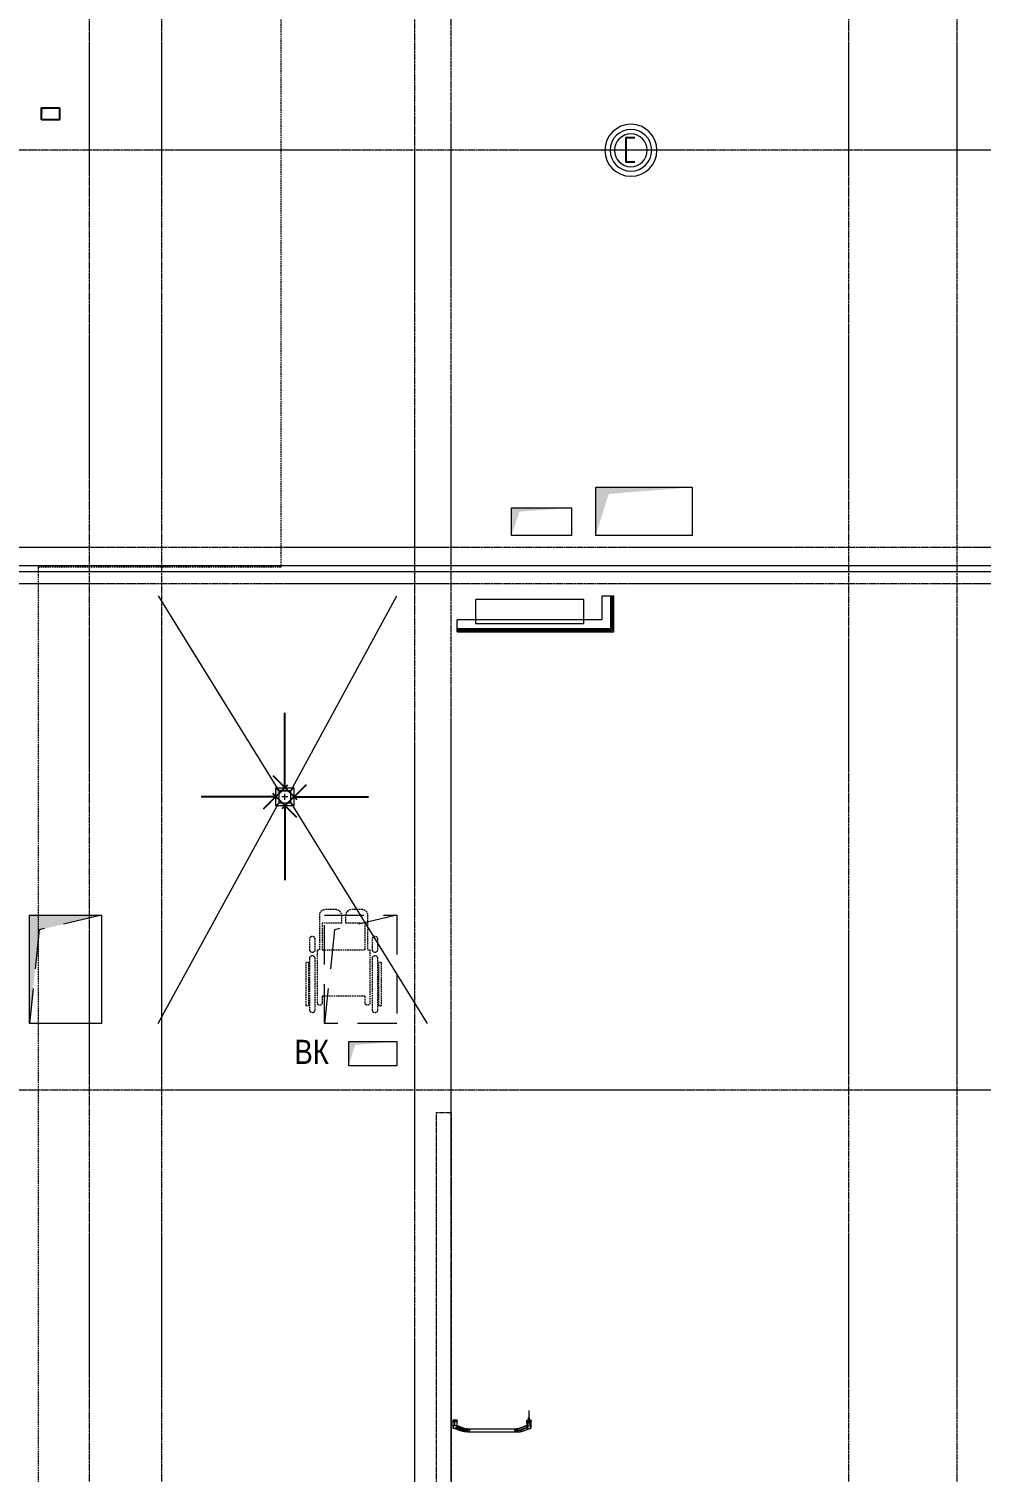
# Model space of a CAD drawing. Header units: millimetres. Extents: x -65509 to 912790, y 446 to 713294.
# Drawn here: x 212893 to 220796, y 388404 to 400382 of the extents above; entities that cross this region are included whole.
import ezdxf

# ---------------------------------------------------------------- set-up
doc = ezdxf.new("R2010")
doc.units = ezdxf.units.MM
for name, pattern in [('( Hidden )', [0.375, 0.25, -0.125]), ('CENTER2', [28.575, 19.05, -3.175, 3.175, -3.175]), ('CENTERLINE', [30, 12, -1.5, 3, -1.5, 12]), ('DASHED', [19.05, 12.7, -6.35]), ('HIDDEN', [9.525, 6.35, -3.175]), ('HIDDEN2', [4.7625, 3.175, -1.5875])]:
    doc.linetypes.add(name, pattern=pattern)
for name, color, linetype, lineweight in [('АИ_Сантехника', 4, 'Continuous', 0), ('АР_Двери_внутренние_антипаника', 250, 'Continuous', 0), ('АР_Разрезы марка', 7, 'Continuous', 13), ('АР_Сантехника_МГН', 4, 'Continuous', 0), ('АР_Стены кирпич_над проемом', 250, 'Continuous', 25), ('ВК_Шахты', 250, 'Continuous', 9), ('ДШ_КР', 250, 'Continuous', 35), ('Зашивки ГКЛ на всю высоту', 250, 'Continuous', 25), ('КМ_Фахверки', 250, 'Continuous', 25), ('ОВ_Классы', 250, 'Continuous', 0), ('ОВ_Кондиционирование', 250, 'Continuous', 25), ('ОВ_Шахты', 250, 'Continuous', 5), ('РД_Оси_100', 250, 'Continuous', 0), ('РД_Разуклонка к трапам', 124, 'Continuous', 0)]:
    doc.layers.add(name, color=color, linetype=linetype, lineweight=lineweight)
doc.layers.add('АР_Делит', color=250, linetype='Continuous', lineweight=0, plot=False)
doc.layers.add('АР_Отопительные приборы', color=1, linetype='HIDDEN2', lineweight=0, true_color=0xff0000)
doc.styles.add('style1', font='ARIALN.TTF')
doc.dimstyles.new('scale_100', dxfattribs={"dimtxt": 250, "dimasz": 125, "dimexe": 60, "dimexo": 100, "dimgap": 30, "dimtad": 1, "dimdec": 0, "dimdsep": 46, "dimtxsty": 'style1', "dimblk": 'OBLIQUE', "dimcen": 150, "dimdle": 60, "dimclrd": 256, "dimclre": 256, "dimclrt": 256, "dimadec": 0, "dimazin": 0, "dimtfac": 1, "dimtdec": 0, "dimtmove": 1, "dimatfit": 3, "dimldrblk": 'OBLIQUE', "dimfxl": 1, "dimtolj": 1, "dimtzin": 0, "dimarcsym": 0})

# ---------------------------------------------------------------- blocks, each defined once
blk = doc.blocks.new('СОШ_2200_АР_ОСИ_М100_28.05.24')
at = {"layer": 'РД_Оси_100', "linetype": 'CENTER2'}
for p, q in [((96000, -6155), (96000, 139938.679)), ((102300, -6155), (102300, 139938.679)), ((-5954.958, 104100), (119910, 104100)), ((-5954.958, 96300), (119910, 96300))]:
    blk.add_line(p, q, dxfattribs=at)
for points in [[(96600, -6155), (96600, 139938.679)], [(98700, -6194.98), (98700, 139538.679), (98550, 139938.679)], [(99000, -6195.83), (99000, 139538.679), (99150, 139938.679)], [(103200, -6155), (103200, 139938.679)], [(119910, 100950), (119410, 100800), (-5454.958, 100800), (-5954.958, 100950)], [(119910, 100350), (119410, 100500), (-5454.958, 100500), (-5954.958, 100350)]]:
    blk.add_lwpolyline(points, dxfattribs=at)
blk = doc.blocks.new('otv')
at = {"linetype": 'Continuous'}
blk.add_lwpolyline([(0, -1), (0, 0), (1, 0), (1, -1)], close=True, dxfattribs=at)
blk.add_solid([(0, -1), (0, 0), (0.135, -0.137), (1, 0)], dxfattribs=at)
blk = doc.blocks.new('otv пунктир')
at = {"linetype": 'HIDDEN', "ltscale": 0.07}
blk.add_lwpolyline([(0, 0), (0, 1), (1, 1), (1, 0)], close=True, dxfattribs=at)
blk.add_lwpolyline([(0, 1), (0.135, 0.137), (1, 0)], dxfattribs=at)
blk = doc.blocks.new('Ф_пеноблок 200')
at = {"layer": 'АР_Делит', "color": 1}
for radius in [216, 173, 136]:
    blk.add_circle((103, -42), radius, dxfattribs=at)
at = {"layer": 'КМ_Фахверки'}
blk.add_lwpolyline([(0, -75), (0, 0), (200, 0), (200, -75)], dxfattribs=at)
blk = doc.blocks.new('UUNEW01NEW00')
at = {"layer": 'АР_Двери_внутренние_антипаника', "color": 1, "linetype": 'Continuous'}
for p, q in [((-9.3, 0.2), (-14.4, -1.5)), ((-9.2, 0.8), (-9.3, 0.2)), ((-9.3, -0.1), (-9.3, 0.2)), ((-9.2, 0.2), (-9.3, 0.2)), ((-9.1, 1), (-9.2, 0.8)), ((-8.9, 0.5), (-9.2, 0.2)), ((-9.1, 19.3), (-8.9, 19.4)), ((-9.1, 19.3), (-9, 18.8)), ((-9, 1.2), (-9.1, 1)), ((-9, 18.8), (-8.8, 18.6)), ((-8.8, 1.3), (-9, 1.2)), ((-8.9, 19.4), (-8.5, 19.5)), ((-8.7, 0.8), (-8.9, 0.5)), ((-8.8, 18.6), (-8.6, 18.4)), ((-8.6, 0.9), (-8.7, 0.8)), ((-8.6, 18.4), (-8.4, 18.2)), ((-8.6, 1), (-8.6, 0.9)), ((-8.5, 1), (-8.6, 1)), ((-8.5, 19.5), (-8.2, 19.5)), ((-8.4, 0.8), (-8.5, 1.5)), ((-8.4, 1.3), (-8.5, 1)), ((-8.4, 18.2), (-8.1, 18.1)), ((-8.4, 1.4), (-8.4, 0.4)), ((-8.3, 0.5), (-8.4, 0.8)), ((-8.4, 0.4), (-8.4, -0.4)), ((-8.4, 0.4), (-8.3, 0.4)), ((-8.1, 0.2), (-8.3, 0.5)), ((-8.2, 19.5), (-7.8, 19.6)), ((-8.1, 18.1), (-7.6, 18)), ((-7.8, 0.1), (-8.1, 0.2)), ((-7.8, 19.6), (-7.5, 19.6)), ((-7.4, 0), (-7.8, 0.1)), ((-7.5, 18.3), (-7.6, 18.2)), ((-7.6, 18.2), (-7.6, 18)), ((-7.6, 18), (-7.6, 16.2)), ((-7.6, 16.2), (-7.6, 14.1)), ((-7.6, 14.1), (-7.6, 12.2)), ((-7.6, 12.2), (-7.6, 9.8)), ((-7.6, 9.8), (-7.6, 7.8)), ((-7.6, 7.8), (-7.6, 6.2)), ((-7.6, 6.2), (-7.6, 4.7)), ((-7.6, 4.7), (-7.5, 3.2)), ((-7.5, 19.6), (-7.1, 19.6)), ((-7.4, 18.3), (-7.5, 18.3)), ((-7.5, 3.2), (-7.5, 1.6)), ((-7.5, 1.6), (-7.4, 0)), ((-7.5, 0), (-7.5, 0)), ((-7.5, 0), (-7.3, 0)), ((-7.3, 18.3), (-7.4, 18.3)), ((-7.4, 0), (7.4, 0)), ((-7.2, 18.3), (-7.3, 18.3)), ((-7.3, 0), (7.3, 0)), ((-7.1, 18.3), (-7.2, 18.3)), ((-7.1, 24), (-7.1, 19.6)), ((-7.1, 19.6), (7.1, 19.6)), ((-7.1, 19.6), (-7.1, 18.3)), ((7.1, 18.3), (-7.1, 18.3)), ((-3.5, 16), (-4.6, 16.4)), ((-4.6, 16.4), (-4.6, 16.3)), ((-3.5, 15.9), (-4.6, 16.3)), ((-4.6, 16.3), (-3.8, 14.8)), ((-3.8, 14.8), (-3.3, 14.8)), ((-3, 14.7), (-3.8, 14.7)), ((-3.8, 14.7), (-3.8, 14.6)), ((-3, 14.6), (-3.8, 14.6)), ((-3.8, 14.6), (-3.8, 13.7)), ((-3.8, 13.7), (-3, 13.7)), ((-3.3, 14.8), (-3.6, 15.5)), ((-3.6, 15.5), (-2.7, 15.3)), ((-3.3, 14.9), (-3.6, 15.5)), ((-2.3, 15.7), (-3.5, 16)), ((-2.3, 15.6), (-3.5, 15.9)), ((-3.1, 14.4), (-3.4, 14.4)), ((-3.4, 14.4), (-3.4, 13.9)), ((-3.4, 14), (-3.1, 14)), ((-3.4, 13.9), (-3.1, 13.9)), ((-3.3, 14.9), (-3.3, 14.8)), ((-3, 14.4), (-3.1, 14.4)), ((-3.1, 14), (-3.1, 13.9)), ((-3.1, 14), (-3, 14)), ((-3.1, 13.9), (-3, 13.9)), ((-3, 14.7), (-3, 14.6)), ((-2.9, 14.7), (-3, 14.7)), ((-2.9, 14.6), (-3, 14.6)), ((-2.9, 14.4), (-3, 14.4)), ((-3, 14.4), (-3, 14.4)), ((-3, 14.4), (-3, 14.4)), ((-3, 14), (-3, 14)), ((-3, 14), (-3, 14)), ((-3, 14), (-2.9, 14)), ((-3, 13.9), (-3, 13.9)), ((-3, 13.9), (-3, 13.9)), ((-3, 13.9), (-2.9, 13.9)), ((-3, 13.7), (-2.9, 13.7)), ((-2.8, 14.7), (-2.9, 14.7)), ((-2.9, 14.7), (-2.9, 14.7)), ((-2.8, 14.5), (-2.9, 14.6)), ((-2.9, 14.6), (-2.9, 14.6)), ((-2.9, 14.3), (-2.9, 14.4)), ((-2.9, 14.3), (-2.9, 14.3)), ((-2.9, 14.3), (-2.9, 14.3)), ((-2.9, 14.3), (-2.9, 14.3)), ((-2.9, 14), (-2.9, 14.3)), ((-2.9, 14.1), (-2.9, 14)), ((-2.9, 14), (-2.9, 14.1)), ((-2.9, 14.1), (-2.9, 14.1)), ((-2.9, 14.1), (-2.9, 14.1)), ((-2.9, 14.1), (-2.9, 14.1)), ((-2.9, 14), (-2.9, 14)), ((-2.9, 13.9), (-2.9, 14)), ((-2.9, 14), (-2.9, 14)), ((-2.9, 14), (-2.9, 14)), ((-2.9, 13.9), (-2.9, 13.9)), ((-2.9, 13.9), (-2.9, 13.9)), ((-2.9, 13.7), (-2.8, 13.7)), ((-2.7, 14.6), (-2.8, 14.7)), ((-2.7, 14.5), (-2.8, 14.5)), ((-2.8, 13.7), (-2.8, 13.8)), ((-2.8, 13.8), (-2.7, 13.8)), ((-2.7, 15.3), (-1.7, 15.1)), ((-2.6, 14.6), (-2.7, 14.6)), ((-2.6, 14.5), (-2.7, 14.5)), ((-2.7, 13.8), (-2.6, 13.8)), ((-2.6, 14.5), (-2.6, 14.6)), ((-2.6, 14.6), (-2.6, 14.6)), ((-2.6, 14.4), (-2.6, 14.5)), ((-2.5, 14.5), (-2.6, 14.5)), ((-2.5, 14.4), (-2.6, 14.4)), ((-2.6, 14.4), (-2.6, 14.4)), ((-2.6, 13.8), (-2.6, 13.9)), ((-2.6, 13.9), (-2.5, 13.9)), ((-2.5, 14.4), (-2.5, 14.5)), ((-2.5, 14.4), (-2.5, 14.3)), ((-2.5, 14.3), (-2.5, 14.4)), ((-2.5, 14), (-2.5, 14.3)), ((-2.5, 13.9), (-2.5, 14)), ((-1, 15.5), (-2.3, 15.7)), ((-1, 15.4), (-2.3, 15.6)), ((-2.2, 14.5), (-2.3, 14.5)), ((-2.3, 14.5), (-2.3, 14.4)), ((-2.3, 14.4), (-2.3, 14.3)), ((-2.2, 14.4), (-2.3, 14.4)), ((-2.3, 14.4), (-2.3, 14.3)), ((-2.3, 14.3), (-2.3, 14)), ((-2.3, 14), (-2.3, 13.9)), ((-2.3, 13.9), (-2.3, 13.9)), ((-2.3, 13.9), (-2.2, 13.8)), ((-2.1, 14.6), (-2.2, 14.6)), ((-2.2, 14.6), (-2.2, 14.5)), ((-2.1, 14.5), (-2.2, 14.5)), ((-2.2, 14.5), (-2.2, 14.4)), ((-2.2, 13.8), (-2.2, 13.8)), ((-2.2, 13.8), (-2.1, 13.8)), ((-2, 14.7), (-2.1, 14.6)), ((-2, 14.6), (-2.1, 14.5)), ((-2.1, 14.6), (-2.1, 14.6)), ((-2.1, 14.5), (-2.1, 14.5)), ((-2.1, 13.8), (-2, 13.7)), ((-1.9, 14.7), (-2, 14.7)), ((-1.9, 14.6), (-2, 14.6)), ((-2, 13.7), (-2, 13.7)), ((-2, 13.7), (-1.9, 13.7)), ((-1.8, 14.7), (-1.9, 14.7)), ((-1.8, 14.6), (-1.9, 14.6)), ((-1.8, 14.4), (-1.9, 14.4)), ((-1.9, 14.4), (-1.9, 14.3)), ((-1.9, 14.3), (-1.9, 14)), ((-1.9, 14.3), (-1.9, 14.3)), ((-1.9, 14.3), (-1.9, 14.3)), ((-1.9, 14.3), (-1.9, 14.3)), ((-1.9, 14.1), (-1.9, 14.1)), ((-1.9, 14.1), (-1.9, 14.1)), ((-1.9, 14.1), (-1.9, 14.1)), ((-1.9, 14.1), (-1.8, 14)), ((-1.9, 14), (-1.9, 14)), ((-1.9, 14), (-1.9, 14)), ((-1.9, 14), (-1.9, 13.9)), ((-1.9, 13.9), (-1.8, 13.9)), ((-1.9, 13.7), (-1.8, 13.7)), ((-1.8, 14.7), (-1.8, 14.6)), ((-1.5, 14.7), (-1.8, 14.7)), ((-1.5, 14.6), (-1.8, 14.6)), ((-1.7, 14.4), (-1.8, 14.4)), ((-1.8, 14.4), (-1.8, 14.4)), ((-1.8, 14.4), (-1.8, 14.4)), ((-1.8, 14), (-1.8, 14)), ((-1.8, 14), (-1.8, 14)), ((-1.8, 14), (-1.7, 14)), ((-1.8, 13.9), (-1.8, 13.9)), ((-1.8, 13.9), (-1.8, 13.9)), ((-1.8, 13.9), (-1.7, 13.9)), ((-1.8, 13.7), (-1.5, 13.7)), ((-1.7, 15.1), (-0.7, 15)), ((-1.7, 14.4), (-1.7, 14.4)), ((-1.6, 14.4), (-1.7, 14.4)), ((-1.7, 14), (-1.7, 13.9)), ((-1.7, 14), (-1.7, 14)), ((-1.7, 14), (-1.6, 14)), ((-1.7, 13.9), (-1.6, 13.9)), ((-1.7, 13.9), (-1.7, 13.9)), ((-1.5, 14.4), (-1.6, 14.4)), ((-1.6, 14.4), (-1.6, 14.4)), ((-1.6, 14), (-1.6, 13.9)), ((-1.6, 14), (-1.6, 14)), ((-1.6, 14), (-1.5, 14)), ((-1.6, 13.9), (-1.6, 13.9)), ((-1.6, 13.9), (-1.5, 13.9)), ((-1.5, 14.7), (-1.5, 14.6)), ((-1.4, 14.7), (-1.5, 14.7)), ((-1.4, 14.6), (-1.5, 14.6)), ((-1.4, 14.3), (-1.5, 14.4)), ((-1.5, 14.4), (-1.5, 14.4)), ((-1.5, 14.4), (-1.5, 14.4)), ((-1.5, 14), (-1.4, 14.1)), ((-1.5, 14), (-1.5, 14)), ((-1.5, 14), (-1.5, 14)), ((-1.5, 14), (-1.5, 14)), ((-1.5, 13.9), (-1.5, 13.9)), ((-1.5, 13.9), (-1.5, 13.9)), ((-1.5, 13.9), (-1.5, 13.9)), ((-1.5, 13.9), (-1.4, 13.9)), ((-1.5, 13.7), (-1.4, 13.7)), ((-1.3, 14.7), (-1.4, 14.7)), ((-1.3, 14.6), (-1.4, 14.6)), ((-1.4, 14.3), (-1.4, 14.3)), ((-1.4, 14.3), (-1.4, 14.3)), ((-1.4, 14.3), (-1.4, 14.3)), ((-1.4, 14), (-1.4, 14.3)), ((-1.4, 14.1), (-1.4, 14)), ((-1.4, 14.1), (-1.4, 14.1)), ((-1.4, 14.1), (-1.4, 14.1)), ((-1.4, 14.1), (-1.4, 14.1)), ((-1.4, 13.9), (-1.4, 14)), ((-1.4, 14), (-1.4, 14)), ((-1.4, 14), (-1.4, 14)), ((-1.4, 13.7), (-1.3, 13.7)), ((-1.2, 14.6), (-1.3, 14.7)), ((-1.3, 14.7), (-1.3, 14.7)), ((-1.3, 14.5), (-1.3, 14.6)), ((-1.2, 14.5), (-1.3, 14.5)), ((-1.3, 13.7), (-1.2, 13.8)), ((-1.1, 14.6), (-1.2, 14.6)), ((-1.1, 14.5), (-1.2, 14.5)), ((-1.2, 13.8), (-1.2, 13.8)), ((-1.2, 13.8), (-1.1, 13.8)), ((-1.1, 14.5), (-1.1, 14.6)), ((-1.1, 14.6), (-1.1, 14.6)), ((-1.1, 14.4), (-1.1, 14.5)), ((-1, 14.5), (-1.1, 14.5)), ((-1, 14.4), (-1.1, 14.4)), ((-1.1, 14.4), (-1.1, 14.4)), ((-1.1, 13.8), (-1.1, 13.9)), ((-1.1, 13.9), (-1, 13.9)), ((0, 16.5), (-1, 15.5)), ((0, 16.4), (-1, 15.4)), ((-1, 15.5), (-1, 15.4)), ((-1, 14.4), (-1, 14.5)), ((-1, 14.3), (-1, 14.4)), ((-1, 14.4), (-1, 14.3)), ((-1, 14), (-1, 14.3)), ((-1, 13.9), (-1, 14)), ((0, 14.7), (-0.8, 14.7)), ((-0.8, 14.7), (-0.8, 14.6)), ((0, 14.6), (-0.8, 14.6)), ((-0.8, 14.6), (-0.8, 13.7)), ((-0.8, 13.7), (-0.4, 13.7)), ((-0.7, 15), (0, 15.7)), ((-0.1, 14.4), (-0.4, 14.4)), ((-0.4, 14.4), (-0.4, 14.2)), ((-0.4, 14.3), (-0.1, 14.3)), ((-0.4, 14.2), (-0.1, 14.2)), ((-0.4, 14.1), (-0.2, 14.1)), ((-0.4, 13.7), (-0.4, 14.1)), ((-0.2, 14.1), (0, 13.7)), ((0, 14.4), (-0.1, 14.4)), ((-0.1, 14.4), (-0.1, 14.4)), ((-0.1, 14.4), (-0.1, 14.4)), ((-0.1, 14.3), (-0.1, 14.2)), ((-0.1, 14.3), (-0.1, 14.3)), ((-0.1, 14.3), (-0.1, 14.3)), ((-0.1, 14.3), (0, 14.3)), ((-0.1, 14.2), (-0.1, 14.2)), ((-0.1, 14.2), (-0.1, 14.2)), ((-0.1, 14.2), (0, 14.2)), ((0, 16.5), (0, 16.4)), ((1, 15.5), (0, 16.5)), ((1, 15.4), (0, 16.4)), ((0, 15.7), (0.7, 15)), ((0, 14.7), (0, 14.6)), ((0.1, 14.7), (0, 14.7)), ((0.1, 14.6), (0, 14.6)), ((0, 14.3), (0, 14.4)), ((0, 14.4), (0, 14.4)), ((0, 14.3), (0, 14.4)), ((0, 14.4), (0, 14.4)), ((0, 14.4), (0, 14.4)), ((0, 14.4), (0, 14.4)), ((0, 14.4), (0, 14.4)), ((0, 14.3), (0, 14.3)), ((0, 14.3), (0, 14.3)), ((0, 14.3), (0, 14.3)), ((0, 14.2), (0, 14.3)), ((0, 14.3), (0, 14.3)), ((0, 14.3), (0, 14.3)), ((0, 14.3), (0, 14.3)), ((0, 14.2), (0, 14.2)), ((0, 14.2), (0, 14.2)), ((0, 13.7), (0.5, 13.7)), ((0.2, 14.7), (0.1, 14.7)), ((0.2, 14.6), (0.1, 14.6)), ((0.3, 14.6), (0.2, 14.7)), ((0.2, 14.7), (0.2, 14.7)), ((0.2, 14.5), (0.2, 14.6)), ((0.3, 14.5), (0.2, 14.5)), ((0.5, 13.7), (0.2, 14.1)), ((0.2, 14.1), (0.3, 14.1)), ((0.4, 14.6), (0.3, 14.6)), ((0.4, 14.5), (0.3, 14.5)), ((0.3, 14.1), (0.4, 14.2)), ((0.3, 14.1), (0.3, 14.1)), ((0.5, 13.8), (0.3, 14.1)), ((0.4, 14.5), (0.4, 14.6)), ((0.4, 14.6), (0.4, 14.6)), ((0.4, 14.4), (0.4, 14.5)), ((0.4, 14.4), (0.4, 14.5)), ((0.4, 14.5), (0.4, 14.5)), ((0.4, 14.3), (0.4, 14.4)), ((0.4, 14.4), (0.4, 14.4)), ((0.4, 14.4), (0.4, 14.4)), ((0.4, 14.2), (0.4, 14.3)), ((0.4, 14.3), (0.4, 14.3)), ((0.4, 14.2), (0.4, 14.2)), ((0.5, 13.8), (0.5, 13.7)), ((0.7, 15), (1.7, 15.1)), ((0.7, 14.7), (0.7, 14.6)), ((1.4, 14.7), (0.7, 14.7)), ((1.4, 14.6), (0.7, 14.6)), ((0.7, 14.6), (0.7, 13.7)), ((0.7, 13.7), (1.1, 13.7)), ((2.3, 15.7), (1, 15.5)), ((2.3, 15.6), (1, 15.4)), ((1, 15.5), (1, 15.4)), ((1.1, 13.7), (1.1, 14.3)), ((1.1, 14.3), (1.2, 14.3)), ((1.2, 14.3), (1.5, 13.7)), ((1.4, 14.7), (1.4, 14.6)), ((1.6, 14.2), (1.4, 14.7)), ((1.6, 14.1), (1.4, 14.6)), ((1.5, 13.7), (1.8, 13.7)), ((1.6, 14.2), (1.6, 14.1)), ((1.7, 14.2), (1.6, 14.2)), ((1.7, 14.1), (1.6, 14.1)), ((1.7, 15.1), (2.7, 15.3)), ((1.9, 14.7), (1.7, 14.2)), ((1.9, 14.6), (1.7, 14.1)), ((1.7, 14.2), (1.7, 14.1)), ((1.8, 13.7), (2, 14.3)), ((1.9, 14.7), (1.9, 14.6)), ((2.5, 14.7), (1.9, 14.7)), ((2.5, 14.6), (1.9, 14.6)), ((2, 14.3), (2.2, 14.3)), ((2.2, 14.3), (2.2, 13.7)), ((2.2, 13.7), (2.5, 13.7)), ((3.5, 16), (2.3, 15.7)), ((3.5, 15.9), (2.3, 15.6)), ((2.5, 14.7), (2.5, 14.6)), ((2.5, 13.7), (2.5, 14.6)), ((2.7, 15.3), (3.6, 15.5)), ((3.1, 14.7), (2.7, 13.8)), ((3.1, 14.6), (2.7, 13.7)), ((2.7, 13.8), (2.7, 13.7)), ((2.7, 13.7), (3.2, 13.7)), ((3.1, 14.7), (3.1, 14.6)), ((3.9, 14.7), (3.1, 14.7)), ((3.9, 14.6), (3.1, 14.6)), ((3.2, 13.7), (3.2, 13.9)), ((3.2, 13.9), (3.8, 13.9)), ((3.6, 15.5), (3.3, 14.8)), ((3.6, 15.5), (3.3, 14.9)), ((3.3, 14.9), (3.3, 14.8)), ((3.3, 14.8), (3.8, 14.8)), ((3.4, 14.3), (3.3, 14)), ((3.3, 14.1), (3.7, 14.1)), ((3.3, 14), (3.7, 14)), ((3.6, 14.3), (3.4, 14.3)), ((4.6, 16.4), (3.5, 16)), ((4.6, 16.3), (3.5, 15.9)), ((3.7, 14), (3.6, 14.3)), ((3.8, 14.8), (4.6, 16.3)), ((3.8, 13.9), (3.8, 13.7)), ((3.8, 13.7), (4.2, 13.7)), ((3.9, 14.7), (3.9, 14.6)), ((4.2, 13.8), (3.9, 14.7)), ((4.2, 13.7), (3.9, 14.6)), ((4.2, 13.8), (4.2, 13.7)), ((4.6, 16.4), (4.6, 16.3)), ((6.7, -9.4), (7.3, 0)), ((7.1, 19.6), (7.1, 24)), ((7.1, 19.6), (7.1, 18.3)), ((7.1, 19.6), (7.5, 19.6)), ((7.2, 18.3), (7.1, 18.3)), ((7.3, 18.3), (7.2, 18.3)), ((7.5, 18.3), (7.3, 18.3)), ((7.4, 0), (7.5, 2)), ((7.8, 0.1), (7.4, 0)), ((7.5, 19.6), (7.8, 19.6)), ((7.6, 18.2), (7.5, 18.3)), ((7.5, 2), (7.6, 4)), ((7.6, 18), (7.6, 18.2)), ((7.6, 18), (8.1, 18.1)), ((7.6, 16.2), (7.6, 18)), ((7.6, 14.2), (7.6, 16.2)), ((7.6, 12.3), (7.6, 14.2)), ((7.6, 9.9), (7.6, 12.3)), ((7.6, 8), (7.6, 9.9)), ((7.6, 5.9), (7.6, 8)), ((7.6, 4), (7.6, 5.9)), ((7.8, 19.6), (8.2, 19.5)), ((8.1, 0.2), (7.8, 0.1)), ((8.1, 18.1), (8.4, 18.2)), ((8.3, 0.5), (8.1, 0.2)), ((8.2, 19.5), (8.5, 19.5)), ((8.4, 0.8), (8.3, 0.5)), ((8.4, 18.2), (8.6, 18.4)), ((8.5, 19.5), (8.9, 19.4)), ((8.6, 18.4), (8.8, 18.6)), ((8.8, 18.6), (9, 18.8)), ((8.9, 19.4), (9.1, 19.3)), ((9, 18.8), (9.1, 19.3)), ((-52.5, -11.9), (-52.5, -19.8)), ((-52.5, -19.8), (-52.5, -25.1)), ((-52.5, -25.1), (-47.5, -25.1)), ((-47.5, -11.9), (-47.5, -19.8)), ((-47.5, -11.9), (-47.5, -11.9)), ((-47.5, -19.8), (-46, -19.6)), ((-45.9, -19.8), (-47.5, -19.8)), ((-47.5, -19.8), (-47.5, -25.1)), ((-46, -19.6), (-44.5, -19.2)), ((-44.3, -19.8), (-45.9, -19.8)), ((-43.1, -11.4), (-44.5, -11.6)), ((-44.5, -19.2), (-42.9, -18.5)), ((-42.5, -19.7), (-44.3, -19.8)), ((-41.6, -11.2), (-43.1, -11.4)), ((-42.9, -18.5), (-41.3, -17.7)), ((-40.6, -19.6), (-42.5, -19.7)), ((-39.3, -10.7), (-41.6, -11.2)), ((-41.3, -17.7), (-39, -16.7)), ((-37.8, -19.2), (-40.6, -19.6)), ((-36.7, -9.9), (-39.3, -10.7)), ((-39, -16.7), (-36.4, -15.7)), ((-34.9, -18.5), (-37.8, -19.2)), ((-33.8, -8.9), (-36.7, -9.9)), ((-36.4, -15.7), (-33.5, -14.5)), ((-31.9, -17.6), (-34.9, -18.5)), ((-30.7, -7.7), (-33.8, -8.9)), ((-33.5, -14.5), (-30.3, -13.4)), ((-28.7, -16.6), (-31.9, -17.6)), ((-27.2, -6.3), (-30.7, -7.7)), ((-30.3, -13.4), (-26.8, -12.1)), ((-25.2, -15.3), (-28.7, -16.6)), ((-23.3, -4.8), (-27.2, -6.3)), ((-26.8, -12.1), (-22.9, -10.9)), ((-21.4, -13.9), (-25.2, -15.3)), ((-19.1, -3.2), (-23.3, -4.8)), ((-22.9, -10.9), (-18.7, -9.6)), ((-17.3, -12.4), (-21.4, -13.9)), ((-14.4, -1.5), (-19.1, -3.2)), ((-18.7, -9.6), (-14, -8.2)), ((-12.8, -10.8), (-17.3, -12.4)), ((-14, -8.2), (-8.8, -6.6)), ((-7.8, -9.1), (-12.8, -10.8)), ((-9, -3.8), (-9.3, -0.1)), ((-8.8, -6.6), (-9, -3.8)), ((-8.8, -6.6), (-8.8, -6.6)), ((-8.8, -7.3), (-8.8, -6.6)), ((-8.8, -6.6), (-8.7, -6.6)), ((-8.5, -8.1), (-8.8, -7.3)), ((-8.7, -6.6), (-8.6, -6.6)), ((-8.6, -6.6), (-8.4, -6.7)), ((-8.2, -8.7), (-8.5, -8.1)), ((-8.4, -0.4), (-8.3, -0.9)), ((-8.4, -6.7), (-8.1, -6.7)), ((-8.3, -0.9), (-8.3, -1.1)), ((-8.3, -1.1), (-8.3, -1.1)), ((-8.3, -1.2), (-8.2, -1.2)), ((-8.2, -1.2), (-8.2, -1.2)), ((-8.2, -1.2), (-8.2, -1.5)), ((-8.2, -1.5), (-8.2, -1.5)), ((-7.8, -9.1), (-8.2, -8.7)), ((-8.1, -6.7), (-8, -6.6)), ((-8, -7.1), (-8.1, -6.7)), ((-8.1, -6.7), (-8.1, -6.7)), ((-8, -6.6), (-8, -6.6)), ((-8, -6.6), (-7.9, -6.6)), ((-7.6, -7.6), (-8, -7.1)), ((-7.8, -6.9), (-7.9, -6.6)), ((-7.9, -6.6), (-7.9, -6.7)), ((-7.9, -6.7), (-7.9, -6.6)), ((-7.5, -7.2), (-7.8, -6.9)), ((-7.4, -8.9), (-7.8, -9.1)), ((-7.2, -8), (-7.6, -7.6)), ((-7.2, -7.4), (-7.5, -7.2)), ((-7.1, -8.7), (-7.4, -8.9)), ((-7.3, 0), (-7.2, -1.7)), ((-7.2, -1.7), (-7.2, -3.1)), ((-7.2, -3.1), (-7.1, -4.5)), ((-6.9, -7.4), (-7.2, -7.4)), ((-6.7, -8.2), (-7.2, -8)), ((-7.1, -4.5), (-7, -6)), ((-6.7, -8.2), (-7.1, -8.7)), ((-7, -6), (-6.9, -7.4)), ((-6.9, -7.4), (-6.8, -7.5)), ((-6.8, -7.5), (-6.8, -7.5)), ((-6.8, -7.5), (-6.8, -7.6)), ((-6.8, -7.6), (-6.8, -7.6)), ((-6.8, -7.6), (-6.8, -7.6)), ((-6.8, -7.6), (-6.8, -7.6)), ((-6.8, -7.6), (-6.8, -7.6)), ((-6.8, -7.6), (-6.8, -7.6)), ((-6.8, -7.6), (-6.8, -7.6)), ((-6.8, -7.6), (-6.8, -7.6)), ((-6.8, -7.6), (-6.8, -7.6)), ((-6.8, -7.6), (-6.8, -7.6)), ((-6.8, -7.6), (-6.8, -7.6)), ((-6.8, -7.6), (-6.8, -7.6)), ((-6.8, -7.6), (-6.8, -7.6)), ((-6.8, -7.6), (-6.8, -7.6)), ((-6.8, -7.6), (-6.7, -7.8)), ((-6.7, -7.8), (-6.6, -8)), ((-6.6, -8), (-6.7, -8.1)), ((-6.7, -8.1), (-6.7, -8.2)), ((-6.7, -8.2), (5.6, -10.6)), ((5.6, -10.6), (6.3, -10)), ((5.6, -10.6), (6, -10.6)), ((6, -10.6), (6.3, -10.5)), ((6.3, -10), (6.6, -9.7)), ((6.3, -10.5), (6.4, -10.5)), ((6.6, -9.7), (6.7, -9.4)), ((6.7, -9.4), (7.1, -9.3)), ((7.1, -9.3), (7.4, -9.1)), ((7.4, -9.1), (7.6, -8.9)), ((8.3, -0.4), (8.3, -0.3))]:
    blk.add_line(p, q, dxfattribs=at)
at = {"layer": 'АР_Двери_внутренние_антипаника', "color": 40, "linetype": 'Continuous'}
for p, q in [((-8.8, 1.3), (-13.2, -0.1)), ((-9.1, 24), (9.1, 24)), ((-9.1, 19.3), (-9.1, 24)), ((-9, 18.2), (-9.1, 19.3)), ((-9, 17.1), (-9, 18.2)), ((-8.5, 1.5), (-9, 17.1)), ((-8.5, 1.5), (-8.8, 1.3)), ((8.3, 0.5), (8, -3.9)), ((9.1, 24), (9.1, 19.3)), ((-53, -19.5), (-53, -12.4)), ((-53, -24.6), (-53, -19.5)), ((-47.5, -11.9), (-52.5, -11.9)), ((-52.5, -25.1), (-47.5, -25.1)), ((-47.5, -11.9), (-46.3, -11.8)), ((-47.5, -25.1), (-45.1, -25)), ((-45.1, -11.7), (-46.3, -11.8)), ((-44.4, -11.5), (-45.1, -11.7)), ((-45.1, -25), (-44.1, -24.9)), ((-42.2, -11), (-44.4, -11.6)), ((-44.1, -24.9), (-43.6, -24.9)), ((-43.6, -24.9), (-43, -24.8)), ((-43, -24.8), (-42.4, -24.8)), ((-42.4, -24.8), (-41.8, -24.7)), ((-40, -10.4), (-42.2, -11)), ((-41.8, -24.7), (-41.1, -24.6)), ((-41.1, -24.6), (-39.3, -24.3)), ((-38, -9.7), (-40, -10.4)), ((-39.3, -24.3), (-37.6, -23.9)), ((-36.1, -9), (-38, -9.7)), ((-37.6, -23.9), (-36.2, -23.6)), ((-36.2, -23.6), (-35.1, -23.3)), ((-34.2, -8.3), (-36.1, -9)), ((-35.1, -23.3), (-34.2, -23.1)), ((-32.1, -7.5), (-34.2, -8.3)), ((-34.2, -23.1), (-33.1, -22.8)), ((-33.1, -22.8), (-31.7, -22.5)), ((-30.3, -6.7), (-32.1, -7.5)), ((-31.7, -22.5), (-30.1, -22)), ((-28.2, -5.9), (-30.3, -6.7)), ((-30.1, -22), (-28.2, -21.5)), ((-25.9, -4.9), (-28.2, -5.9)), ((-28.2, -21.5), (-26, -20.8)), ((-26, -20.8), (-23.3, -20)), ((-23.3, -3.9), (-25.9, -4.9)), ((-20.4, -2.7), (-23.3, -3.9)), ((-23.3, -20), (-20.2, -19.1)), ((-17, -1.5), (-20.4, -2.7)), ((-20.2, -19.1), (-17.7, -18.3)), ((-17.7, -18.3), (-14.9, -17.4)), ((-13.2, -0.1), (-17, -1.5)), ((-14.9, -17.4), (-11.8, -16.4)), ((-11.8, -16.4), (-8.3, -15.3)), ((-8.3, -15.3), (-4.5, -14.1)), ((-4.5, -14.1), (-0.2, -12.7)), ((-0.2, -12.7), (4.6, -11.2)), ((4.6, -11.2), (5.6, -10.9)), ((5.6, -10.9), (6.4, -10.5)), ((6.4, -10.5), (7.3, -9.6)), ((7.3, -9.6), (7.6, -8.9)), ((7.6, -8.9), (7.7, -8.7)), ((8, -3.9), (7.7, -8.6)), ((7.7, -8.7), (7.7, -8.6))]:
    blk.add_line(p, q, dxfattribs=at)
at = {"layer": 'АР_Двери_внутренние_антипаника', "color": 1, "linetype": 'CENTERLINE'}
blk.add_line((0, 4.4), (0, 26), dxfattribs=at)
at = {"layer": 'АР_Двери_внутренние_антипаника', "color": 1, "linetype": 'HIDDEN'}
for p, q in [((-60.5, -14), (-53, -14)), ((-60.5, -14), (-60.5, -23)), ((-60.5, -23), (-53, -23)), ((-54.5, -17.6), (-54.5, -14.1)), ((-54.5, -14.1), (-53, -14.1)), ((-54.5, -17.6), (-53, -17.6))]:
    blk.add_line(p, q, dxfattribs=at)
at = {"layer": 'АР_Двери_внутренние_антипаника', "color": 1, "linetype": 'Continuous'}
blk.add_arc((490.8, 29.3), 500, 183.30824, 184.12158, dxfattribs=at)
at = {"layer": 'АР_Двери_внутренние_антипаника', "color": 40, "linetype": 'Continuous'}
for centre, radius, start, end in [((-490.9, 27.7), 500, 356.92187, 359.03769), ((-52.5, -12.4), 0.5, 90, 180), ((-52.5, -24.6), 0.5, 180, 270)]:
    blk.add_arc(centre, radius, start, end, dxfattribs=at)
at = {"layer": 'АР_Двери_внутренние_антипаника', "color": 1, "linetype": 'Continuous'}
blk.add_point((0, 0), dxfattribs=at)
blk = doc.blocks.new('66NEW00')
at = {"layer": 'АР_Двери_внутренние_антипаника', "color": 40, "linetype": 'Continuous'}
for p, q in [((9.1, 0), (-9.1, 0)), ((-9.1, 0), (-9.1, -4.7)), ((9.1, -4.7), (9.1, 0)), ((-8.3, -23.5), (-8, -27.9)), ((-8, -27.9), (-7.7, -32.5)), ((-7.7, -32.7), (-7.7, -32.5)), ((-7.6, -32.8), (-7.7, -32.7)), ((-7.3, -33.6), (-7.6, -32.8)), ((-6.4, -34.5), (-7.3, -33.6)), ((-5.6, -34.9), (-6.4, -34.5)), ((-4.6, -35.2), (-5.6, -34.9)), ((0.2, -36.7), (-4.6, -35.2)), ((4.5, -38.1), (0.2, -36.7)), ((8.3, -39.3), (4.5, -38.1)), ((11.8, -40.4), (8.3, -39.3)), ((8.5, -22.4), (9, -6.9)), ((8.5, -22.4), (8.8, -22.7)), ((8.8, -22.7), (13.2, -24.1)), ((9, -5.7), (9.1, -4.7)), ((9, -6.9), (9, -5.7)), ((14.9, -41.4), (11.8, -40.4)), ((13.2, -24.1), (17, -25.5)), ((17.7, -42.3), (14.9, -41.4)), ((17, -25.5), (20.4, -26.7)), ((20.2, -43), (17.7, -42.3)), ((23.3, -44), (20.2, -43)), ((20.4, -26.7), (23.3, -27.9)), ((23.3, -27.9), (25.9, -28.9)), ((26, -44.8), (23.3, -44)), ((25.9, -28.9), (28.2, -29.9)), ((28.2, -45.4), (26, -44.8)), ((28.2, -29.9), (30.3, -30.7)), ((30.1, -46), (28.2, -45.4)), ((31.7, -46.4), (30.1, -46)), ((30.3, -30.7), (32.1, -31.4)), ((33.1, -46.8), (31.7, -46.4)), ((32.1, -31.4), (34.2, -32.3)), ((34.2, -47.1), (33.1, -46.8)), ((34.2, -32.3), (36.1, -33)), ((35.1, -47.3), (34.2, -47.1)), ((36.2, -47.6), (35.1, -47.3)), ((36.1, -33), (38, -33.7)), ((37.6, -47.9), (36.2, -47.6)), ((39.3, -48.2), (37.6, -47.9)), ((38, -33.7), (40, -34.4)), ((41.1, -48.6), (39.3, -48.2)), ((40, -34.4), (42.2, -35)), ((41.8, -48.7), (41.1, -48.6)), ((42.4, -48.7), (41.8, -48.7)), ((42.2, -35), (44.4, -35.5)), ((43, -48.8), (42.4, -48.7)), ((43.6, -48.9), (43, -48.8)), ((44.1, -48.9), (43.6, -48.9)), ((45.1, -49), (44.1, -48.9)), ((44.4, -35.5), (45.1, -35.6)), ((45.1, -35.6), (46.3, -35.8)), ((47.5, -49.1), (45.1, -49)), ((47.5, -35.8), (46.3, -35.8)), ((47.5, -35.8), (52.5, -35.8)), ((52.5, -49.1), (47.5, -49.1)), ((53, -43.4), (53, -36.3)), ((53, -48.6), (53, -43.4))]:
    blk.add_line(p, q, dxfattribs=at)
at = {"layer": 'АР_Двери_внутренние_антипаника', "color": 1, "linetype": 'Continuous'}
for p, q in [((-7.1, -4.4), (-7.1, 0)), ((7.1, 0), (7.1, -4.4)), ((-8.9, -4.6), (-9.1, -4.7)), ((-9, -5.2), (-9.1, -4.7)), ((-8.8, -5.4), (-9, -5.2)), ((-8.5, -4.5), (-8.9, -4.6)), ((-8.6, -5.6), (-8.8, -5.4)), ((-8.4, -5.7), (-8.6, -5.6)), ((-8.2, -4.4), (-8.5, -4.5)), ((-8.1, -5.8), (-8.4, -5.7)), ((-8.4, -23.1), (-8.3, -23.5)), ((-8.3, -23.5), (-8.1, -23.7)), ((-8.3, -24.4), (-8.3, -24.2)), ((-7.8, -4.4), (-8.2, -4.4)), ((-7.6, -5.9), (-8.1, -5.8)), ((-8.1, -23.7), (-7.8, -23.9)), ((-7.5, -4.4), (-7.8, -4.4)), ((-7.8, -23.9), (-7.4, -24)), ((-7.6, -5.8), (-7.5, -5.7)), ((-7.6, -5.9), (-7.6, -5.8)), ((-7.6, -7.7), (-7.6, -5.9)), ((-7.6, -9.8), (-7.6, -7.7)), ((-7.6, -11.7), (-7.6, -9.8)), ((-7.6, -14), (-7.6, -11.7)), ((-7.6, -16), (-7.6, -14)), ((-7.6, -18.1), (-7.6, -16)), ((-7.6, -19.9), (-7.6, -18.1)), ((-7.5, -21.9), (-7.6, -19.9)), ((-7.4, -33.1), (-7.6, -32.8)), ((-7.1, -4.4), (-7.5, -4.4)), ((-7.5, -5.7), (-7.3, -5.7)), ((-7.4, -24), (-7.5, -21.9)), ((7.4, -24), (-7.4, -24)), ((-7.1, -33.3), (-7.4, -33.1)), ((-7.3, -5.7), (-7.2, -5.6)), ((7.3, -24), (-7.3, -24)), ((-6.7, -33.3), (-7.3, -24)), ((-7.2, -5.6), (-7.1, -5.6)), ((7.1, -4.4), (-7.1, -4.4)), ((-7.1, -4.4), (-7.1, -5.6)), ((-7.1, -5.6), (7.1, -5.6)), ((-6.7, -33.3), (-7.1, -33.3)), ((-6.6, -33.7), (-6.7, -33.3)), ((-6.3, -34), (-6.6, -33.7)), ((-6.3, -34.5), (-6.4, -34.4)), ((-5.6, -34.5), (-6.3, -34)), ((-6, -34.6), (-6.3, -34.5)), ((-5.6, -34.5), (-6, -34.6)), ((6.7, -32.2), (-5.6, -34.5)), ((6.7, -31.8), (6.6, -32)), ((6.6, -32), (6.7, -32.1)), ((6.8, -31.6), (6.7, -31.8)), ((6.7, -32.2), (7.2, -32)), ((6.7, -32.1), (6.7, -32.2)), ((6.7, -32.2), (7.1, -32.7)), ((6.9, -31.4), (6.8, -31.5)), ((6.8, -31.5), (6.8, -31.5)), ((6.8, -31.5), (6.8, -31.5)), ((6.8, -31.5), (6.8, -31.6)), ((6.8, -31.6), (6.8, -31.6)), ((6.8, -31.6), (6.8, -31.6)), ((6.8, -31.6), (6.8, -31.6)), ((6.8, -31.6), (6.8, -31.6)), ((6.8, -31.6), (6.8, -31.6)), ((6.8, -31.6), (6.8, -31.6)), ((6.8, -31.6), (6.8, -31.6)), ((6.8, -31.6), (6.8, -31.6)), ((6.8, -31.6), (6.8, -31.6)), ((6.8, -31.6), (6.8, -31.6)), ((6.8, -31.6), (6.8, -31.6)), ((6.8, -31.6), (6.8, -31.6)), ((7, -29.9), (6.9, -31.4)), ((6.9, -31.4), (7.2, -31.3)), ((7.1, -28.5), (7, -29.9)), ((7.1, -4.4), (7.1, -5.6)), ((7.5, -4.4), (7.1, -4.4)), ((7.1, -5.6), (7.2, -5.6)), ((7.2, -27.1), (7.1, -28.5)), ((7.1, -32.7), (7.4, -32.9)), ((7.2, -5.6), (7.3, -5.7)), ((7.3, -24), (7.2, -25.6)), ((7.2, -25.6), (7.2, -27.1)), ((7.2, -31.3), (7.5, -31.2)), ((7.2, -32), (7.6, -31.6)), ((7.3, -5.7), (7.4, -5.7)), ((7.5, -24), (7.3, -24)), ((7.4, -5.7), (7.5, -5.7)), ((7.5, -22.4), (7.4, -24)), ((7.4, -24), (7.8, -23.9)), ((7.4, -32.9), (7.8, -33.1)), ((7.8, -4.4), (7.5, -4.4)), ((7.5, -5.7), (7.6, -5.8)), ((7.6, -19.3), (7.5, -20.8)), ((7.5, -20.8), (7.5, -22.4)), ((7.5, -24), (7.5, -24)), ((7.5, -31.2), (7.8, -30.9)), ((8.1, -5.8), (7.6, -5.9)), ((7.6, -5.8), (7.6, -5.9)), ((7.6, -5.9), (7.6, -7.8)), ((7.6, -7.8), (7.6, -9.9)), ((7.6, -9.9), (7.6, -11.8)), ((7.6, -11.8), (7.6, -14.2)), ((7.6, -14.2), (7.6, -16.2)), ((7.6, -16.2), (7.6, -17.8)), ((7.6, -17.8), (7.6, -19.3)), ((7.6, -31.6), (8, -31.1)), ((8.2, -4.4), (7.8, -4.4)), ((7.8, -23.9), (8.1, -23.7)), ((7.8, -30.9), (7.9, -30.6)), ((7.8, -33.1), (8.2, -32.7)), ((7.8, -33.1), (12.8, -34.8)), ((8, -30.6), (7.9, -30.6)), ((7.9, -30.6), (7.9, -30.6)), ((7.9, -30.6), (7.9, -30.6)), ((8, -31.1), (8.1, -30.6)), ((8.1, -30.6), (8, -30.6)), ((8, -30.6), (8, -30.6)), ((8.4, -5.7), (8.1, -5.8)), ((8.1, -23.7), (8.3, -23.5)), ((8.1, -30.7), (8.1, -30.6)), ((8.4, -30.7), (8.1, -30.7)), ((8.5, -4.5), (8.2, -4.4)), ((8.2, -25.1), (8.2, -25.2)), ((8.3, -25.1), (8.2, -25.1)), ((8.2, -25.2), (8.2, -25.5)), ((8.2, -25.5), (8.2, -25.5)), ((8.2, -32.7), (8.5, -32.1)), ((8.3, -23.5), (8.4, -23.1)), ((8.4, -23.6), (8.3, -23.6)), ((8.4, -24.3), (8.3, -24.8)), ((8.3, -24.8), (8.3, -25.1)), ((8.3, -25.1), (8.3, -25.1)), ((8.6, -5.6), (8.4, -5.7)), ((8.4, -23.1), (8.5, -22.4)), ((8.4, -22.6), (8.5, -22.9)), ((8.4, -22.6), (8.4, -23.6)), ((8.4, -23.6), (8.4, -24.3)), ((8.6, -30.6), (8.4, -30.7)), ((8.9, -4.6), (8.5, -4.5)), ((8.5, -22.9), (8.6, -23)), ((8.5, -32.1), (8.8, -31.3)), ((8.8, -5.4), (8.6, -5.6)), ((8.6, -23), (8.6, -23.1)), ((8.6, -23.1), (8.7, -23.2)), ((8.7, -30.6), (8.6, -30.6)), ((8.7, -23.2), (8.9, -23.4)), ((8.8, -30.6), (8.7, -30.6)), ((9, -5.2), (8.8, -5.4)), ((8.8, -22.7), (9, -22.8)), ((8.8, -30.6), (9, -27.8)), ((14, -32.2), (8.8, -30.6)), ((8.8, -30.6), (8.8, -30.6)), ((8.8, -31.3), (8.8, -30.6)), ((9.1, -4.7), (8.9, -4.6)), ((8.9, -23.4), (9.2, -23.8)), ((9.1, -4.7), (9, -5.2)), ((9, -22.8), (9.1, -22.9)), ((9, -27.8), (9.3, -24)), ((9.1, -22.9), (9.2, -23.2)), ((9.2, -23.2), (9.3, -23.8)), ((9.2, -23.8), (9.3, -23.8)), ((9.3, -23.8), (14.4, -25.5)), ((9.3, -24), (9.3, -23.8)), ((12.8, -34.8), (17.3, -36.4)), ((18.7, -33.6), (14, -32.2)), ((14.4, -25.5), (19.1, -27.2)), ((17.3, -36.4), (21.4, -37.9)), ((22.9, -34.9), (18.7, -33.6)), ((19.1, -27.2), (23.3, -28.8)), ((21.4, -37.9), (25.2, -39.3)), ((26.8, -36.1), (22.9, -34.9)), ((23.3, -28.8), (27.2, -30.3)), ((25.2, -39.3), (28.7, -40.5)), ((30.3, -37.3), (26.8, -36.1)), ((27.2, -30.3), (30.7, -31.7)), ((28.7, -40.5), (31.9, -41.6)), ((33.5, -38.5), (30.3, -37.3)), ((30.7, -31.7), (33.8, -32.9)), ((31.9, -41.6), (34.9, -42.5)), ((36.4, -39.6), (33.5, -38.5)), ((33.8, -32.9), (36.7, -33.9)), ((34.9, -42.5), (37.8, -43.2)), ((39, -40.7), (36.4, -39.6)), ((36.7, -33.9), (39.3, -34.6)), ((37.8, -43.2), (40.6, -43.6)), ((41.3, -41.7), (39, -40.7)), ((39.3, -34.6), (41.6, -35.1)), ((40.6, -43.6), (42.5, -43.7)), ((42.9, -42.5), (41.3, -41.7)), ((41.6, -35.1), (43.1, -35.4)), ((42.5, -43.7), (44.3, -43.7)), ((44.5, -43.1), (42.9, -42.5)), ((43.1, -35.4), (44.5, -35.6)), ((44.3, -43.7), (45.9, -43.7)), ((46, -43.6), (44.5, -43.1)), ((45.9, -43.7), (47.5, -43.7)), ((47.5, -43.7), (46, -43.6)), ((47.5, -35.9), (47.5, -43.7)), ((47.5, -35.9), (47.5, -35.9)), ((47.5, -43.7), (47.5, -49.1)), ((52.5, -49.1), (47.5, -49.1)), ((52.5, -35.9), (52.5, -43.7)), ((52.5, -43.7), (52.5, -49.1))]:
    blk.add_line(p, q, dxfattribs=at)
at = {"layer": 'АР_Двери_внутренние_антипаника', "color": 1, "linetype": 'CENTERLINE'}
blk.add_line((0, -19.6), (0, 2), dxfattribs=at)
at = {"layer": 'АР_Двери_внутренние_антипаника', "color": 1, "linetype": 'HIDDEN'}
for p, q in [((60.5, -38), (53, -38)), ((54.5, -38.1), (53, -38.1)), ((54.5, -41.6), (53, -41.6)), ((60.5, -47), (53, -47)), ((54.5, -41.6), (54.5, -38.1)), ((60.5, -38), (60.5, -47))]:
    blk.add_line(p, q, dxfattribs=at)
at = {"layer": 'АР_Двери_внутренние_антипаника', "color": 40, "linetype": 'Continuous'}
for centre, radius, start, end in [((490.9, 3.7), 500, 180.96231, 183.07813), ((52.5, -36.3), 0.5, 0, 90), ((52.5, -48.6), 0.5, 270, 0)]:
    blk.add_arc(centre, radius, start, end, dxfattribs=at)
at = {"layer": 'АР_Двери_внутренние_антипаника', "color": 1, "linetype": 'Continuous'}
blk.add_arc((-490.8, 5.3), 500, 355.87842, 356.69176, dxfattribs=at)
blk.add_point((0, 0), dxfattribs=at)
blk = doc.blocks.new('*U532')
at = {"layer": 'АР_Двери_внутренние_антипаника', "color": 1, "linetype": 'HIDDEN'}
for p, q in [((4, 8), (-4, 8)), ((-4, 0), (-4, 8)), ((4, 0), (4, 8))]:
    blk.add_line(p, q, dxfattribs=at)
at = {"layer": 'АР_Двери_внутренние_антипаника', "color": 40, "linetype": 'Continuous'}
for p, q in [((-4, 0), (-4, -22)), ((4, 0), (4, -22)), ((509, 97), (106, 97)), ((509, 73), (106, 73))]:
    blk.add_line(p, q, dxfattribs=at)
at = {"layer": 'АР_Двери_внутренние_антипаника', "color": 1, "linetype": 'Continuous'}
for p, q in [((-1, -22), (-4, 0)), ((4, 0), (1, -22))]:
    blk.add_line(p, q, dxfattribs=at)
at = {"layer": 'АР_Двери_внутренние_антипаника', "color": 1, "linetype": 'CENTERLINE'}
blk.add_line((0, -4), (0, -80), dxfattribs=at)
at = {"layer": 'АР_Двери_внутренние_антипаника', "xscale": 2, "yscale": 2, "zscale": 2, "rotation": 180}
for name, p in [('UUNEW01NEW00', (0, 48)), ('66NEW00', (615, 0))]:
    blk.add_blockref(name, p, dxfattribs=at)
blk = doc.blocks.new('Коляска')
at = {"layer": 'АИ_Сантехника', "linetype": 'DASHED', "lineweight": 0}
for p, q in [((-311, 72), (-311, -274)), ((-291, -274), (-291, 72)), ((-280, 117), (-280, -318)), ((-240, -318), (-240, 117)), ((-218, 55), (-218, -385)), ((-178, 0), (-178, 55)), ((178, 0), (-178, 0)), ((178, 55), (178, 0)), ((218, -385), (218, 55)), ((240, 117), (240, -318)), ((280, -318), (280, 117)), ((291, 72), (291, -274)), ((311, -274), (311, 72)), ((-280, -383), (-280, -478)), ((-240, -478), (-240, -383)), ((-218, -385), (-199, -385)), ((-199, -385), (-199, -672)), ((-179, -607), (-179, -385)), ((-179, -385), (179, -385)), ((179, -385), (179, -607)), ((199, -672), (199, -385)), ((199, -385), (218, -385)), ((240, -383), (240, -478)), ((280, -478), (280, -383)), ((-19, -607), (-179, -607)), ((-19, -672), (-19, -607)), ((179, -607), (19, -607)), ((19, -607), (19, -672)), ((-149, -722), (-69, -722)), ((69, -722), (149, -722))]:
    blk.add_line(p, q, dxfattribs=at)
for centre, radius, start, end in [((-260, 117), 20, 0, 180), ((260, 117), 20, 0, 180), ((-301, 72), 10, 0, 180), ((-198, 55), 20, 0, 180), ((198, 55), 20, 0, 180), ((301, 72), 10, 0, 180), ((-301, -274), 10, 180, 0), ((-260, -318), 20, 180, 0), ((260, -318), 20, 180, 0), ((301, -274), 10, 180, 0), ((-260, -383), 20, 0, 180), ((-260, -478), 20, 180, 0), ((260, -383), 20, 0, 180), ((260, -478), 20, 180, 0), ((-149, -672), 50, 180, 270), ((-69, -672), 50, 270, 0), ((69, -672), 50, 180, 270), ((149, -672), 50, 270, 0)]:
    blk.add_arc(centre, radius, start, end, dxfattribs=at)
blk = doc.blocks.new('Bottom_R_900')
at = {"layer": 'АР_Отопительные приборы'}
blk.add_lwpolyline([(-450, -100), (450, -100), (450, 100), (-450, 100)], close=True, dxfattribs=at)
blk = doc.blocks.new('_Oblique')
at = {"color": 0, "linetype": 'ByBlock', "lineweight": -2}
blk.add_line((-0.5, -0.5), (0.5, 0.5), dxfattribs=at)
blk = doc.blocks.new('A$Cd7e03b91')
at = {"layer": 'РД_Разуклонка к трапам', "lineweight": 0}
for p, q in [((-100, 100), (-150, 150)), ((-50, 0), (50, 0)), ((0, -50), (0, 50)), ((100, 100), (150, 150)), ((-100, -100), (-150, -150)), ((100, -100), (150, -150))]:
    blk.add_line(p, q, dxfattribs=at)
blk.add_lwpolyline([(-100, 100), (100, 100), (100, -100), (-100, -100), (-100, 100)], dxfattribs=at)
blk.add_lwpolyline([(-100, 100), (100, 100), (100, -100), (-100, -100), (-100, 100)], dxfattribs=at)

msp = doc.modelspace()

# ---------------------------------------------------------------- linework, layer by layer
at = {"layer": 'АР_Разрезы марка', "linetype": 'DASHED', "lineweight": 0}
msp.add_lwpolyline([(214984.238, 432881.126), (214984.238, 395913.3), (212971.267, 395913.3), (212971.267, 293307.049)], dxfattribs=at)
at = {"layer": 'АР_Стены кирпич_над проемом', "linetype": '( Hidden )', "lineweight": 0, "ltscale": 10}
msp.add_lwpolyline([(216277.159, 391387.352), (216397.159, 391387.352), (216397.159, 386326.733), (216277.159, 386326.733)], close=True, dxfattribs=at)
at = {"layer": 'ДШ_КР', "lineweight": 0}
msp.add_lwpolyline([(154797.159, 395926.733), (232352.159, 395926.733), (232352.159, 395876.733), (154797.159, 395876.733)], close=True, dxfattribs=at)
at = {"layer": 'Зашивки ГКЛ на всю высоту', "color": 82, "linetype": 'Continuous', "lineweight": 0, "true_color": 0x21d605}
for p, q in [((217647.335, 395676.733), (217747.335, 395676.733)), ((217647.335, 395676.733), (217647.335, 395476.733)), ((217722.335, 395676.733), (217722.335, 395401.733)), ((217722.335, 395401.733), (217722.335, 395676.733)), ((217734.835, 395676.733), (217734.835, 395389.233)), ((217734.835, 395389.233), (217734.835, 395676.733)), ((217747.335, 395376.733), (217747.335, 395676.733)), ((216447.159, 395376.733), (216447.159, 395476.733)), ((217647.335, 395476.733), (216447.159, 395476.733)), ((217722.335, 395401.733), (216447.159, 395401.733)), ((216447.159, 395401.733), (217722.335, 395401.733)), ((217734.835, 395389.233), (216447.159, 395389.233)), ((216447.159, 395389.233), (217734.835, 395389.233)), ((216447.159, 395376.733), (217747.335, 395376.733))]:
    msp.add_line(p, q, dxfattribs=at)
at = {"layer": 'РД_Разуклонка к трапам', "ltscale": 2}
for points in [[(213967.159, 395676.733), (214966.902, 394057.804), (215066.902, 394057.804), (215947.009, 395676.733)], [(213967.159, 392126.733), (214966.902, 393957.804), (215066.902, 393957.804), (216197.144, 392126.733)]]:
    msp.add_lwpolyline(points, dxfattribs=at)

# ---------------------------------------------------------------- block references
at = {"layer": 'АР_Двери_внутренние_антипаника', "color": 4, "lineweight": 30, "ltscale": 2, "rotation": 180}
msp.add_blockref('*U532', (217044.043, 388835.246), dxfattribs=at)
at = {"layer": 'АР_Отопительные приборы', "rotation": 180}
msp.add_blockref('Bottom_R_900', (217049.547, 395546.737), dxfattribs=at)
at = {"layer": 'АР_Сантехника_МГН', "xscale": -1, "rotation": 180}
msp.add_blockref('Коляска', (215505.373, 392353.202), dxfattribs=at)
at = {"layer": 'ВК_Шахты', "color": 1, "xscale": 150, "yscale": 150}
msp.add_blockref('otv', (214941.902, 394082.804), dxfattribs=at)
at = {"layer": 'ВК_Шахты', "xscale": 400, "yscale": 200}
msp.add_blockref('otv', (215547.159, 391976.733), dxfattribs=at)
at = {"layer": 'КМ_Фахверки', "xscale": -1, "rotation": 90}
msp.add_blockref('Ф_пеноблок 200', (217847.159, 399476.733), dxfattribs=at)
at = {"layer": 'ОВ_Классы', "xscale": 900, "yscale": 600, "rotation": 270}
for p in [(212897.159, 393026.733), (215347.159, 393026.733)]:
    msp.add_blockref('otv пунктир', p, dxfattribs=at)
at = {"layer": 'ОВ_Кондиционирование', "xscale": 150, "yscale": 100}
msp.add_blockref('otv', (212997.158, 399726.733), dxfattribs=at)
at = {"layer": 'ОВ_Шахты', "color": 1}
for p, xscale, yscale in [((217597.159, 396576.733), 800, 400), ((216897.159, 396406.733), 500, 230)]:
    msp.add_blockref('otv', p, dxfattribs=dict(at, xscale=xscale, yscale=yscale))
at = {"layer": 'ОВ_Шахты', "xscale": 600, "yscale": 900}
msp.add_blockref('otv', (212897.159, 393026.733), dxfattribs=at)
at = {"layer": 'РД_Оси_100'}
msp.add_blockref('СОШ_2200_АР_ОСИ_М100_28.05.24', (117397.159, 295276.733), dxfattribs=at)
at = {"layer": 'РД_Разуклонка к трапам', "ltscale": 2, "xscale": -0.5000000000000002, "yscale": 0.5000000000000002, "zscale": 0.5}
msp.add_blockref('A$Cd7e03b91', (215016.902, 394007.804), dxfattribs=at)

# ---------------------------------------------------------------- texts
at = {"layer": 'ВК_Шахты', "insert": (215239.27, 391891.55), "char_height": 200, "width": 600, "attachment_point": 5, "style": 'style1'}
msp.add_mtext('ВК', dxfattribs=at)

# ---------------------------------------------------------------- leaders
at = {"layer": 'РД_Разуклонка к трапам', "ltscale": 2}
for points in [[(215016.954, 394084.877), (215016.954, 394704.156)], [(214940.87, 394007.804), (214321.591, 394007.804)], [(215092.934, 394008.804), (215712.213, 394008.804)], [(215016.954, 393936.813), (215016.954, 393317.534)]]:
    msp.add_leader(points, dimstyle='scale_100', override={"dimasz": 200, "dimgap": 30, "dimtad": 0}, dxfattribs=at)

doc.saveas('drawing.dxf')
